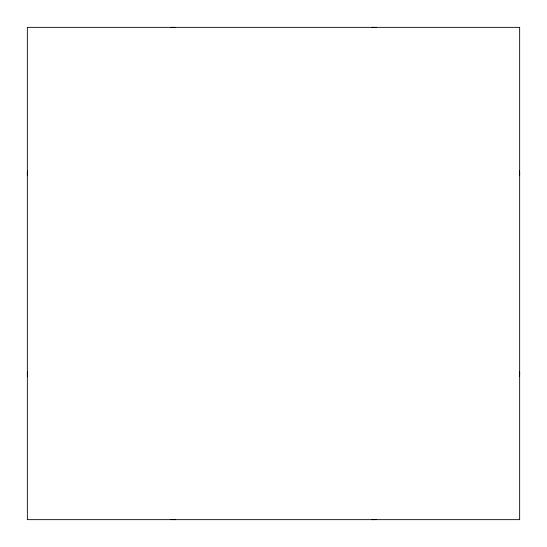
<?xml version="1.0" encoding="UTF-8"?>
<svg xmlns="http://www.w3.org/2000/svg" width="547" height="547" viewBox="0 0 547 547"><rect width="100%" height="100%" fill="white"/><g stroke="black" fill="none" stroke-linecap="round" stroke-linejoin="round"><path stroke-width="0.82" d="M519.65 371.96A147.69 147.69 0 0 1 519.588 376.158M376.158 519.588A147.69 147.69 0 0 1 371.96 519.65M371.96 27.35A147.69 147.69 0 0 1 376.158 27.412M519.588 170.842A147.69 147.69 0 0 1 519.65 175.04M175.04 519.65A147.69 147.69 0 0 1 170.842 519.588M27.412 376.158A147.69 147.69 0 0 1 27.35 371.96M27.35 175.04A147.69 147.69 0 0 1 27.412 170.842M170.842 27.412A147.69 147.69 0 0 1 175.04 27.35M519.65 27.35L27.35 27.35L27.35 519.65L519.65 519.65L519.65 27.35"/></g></svg>
